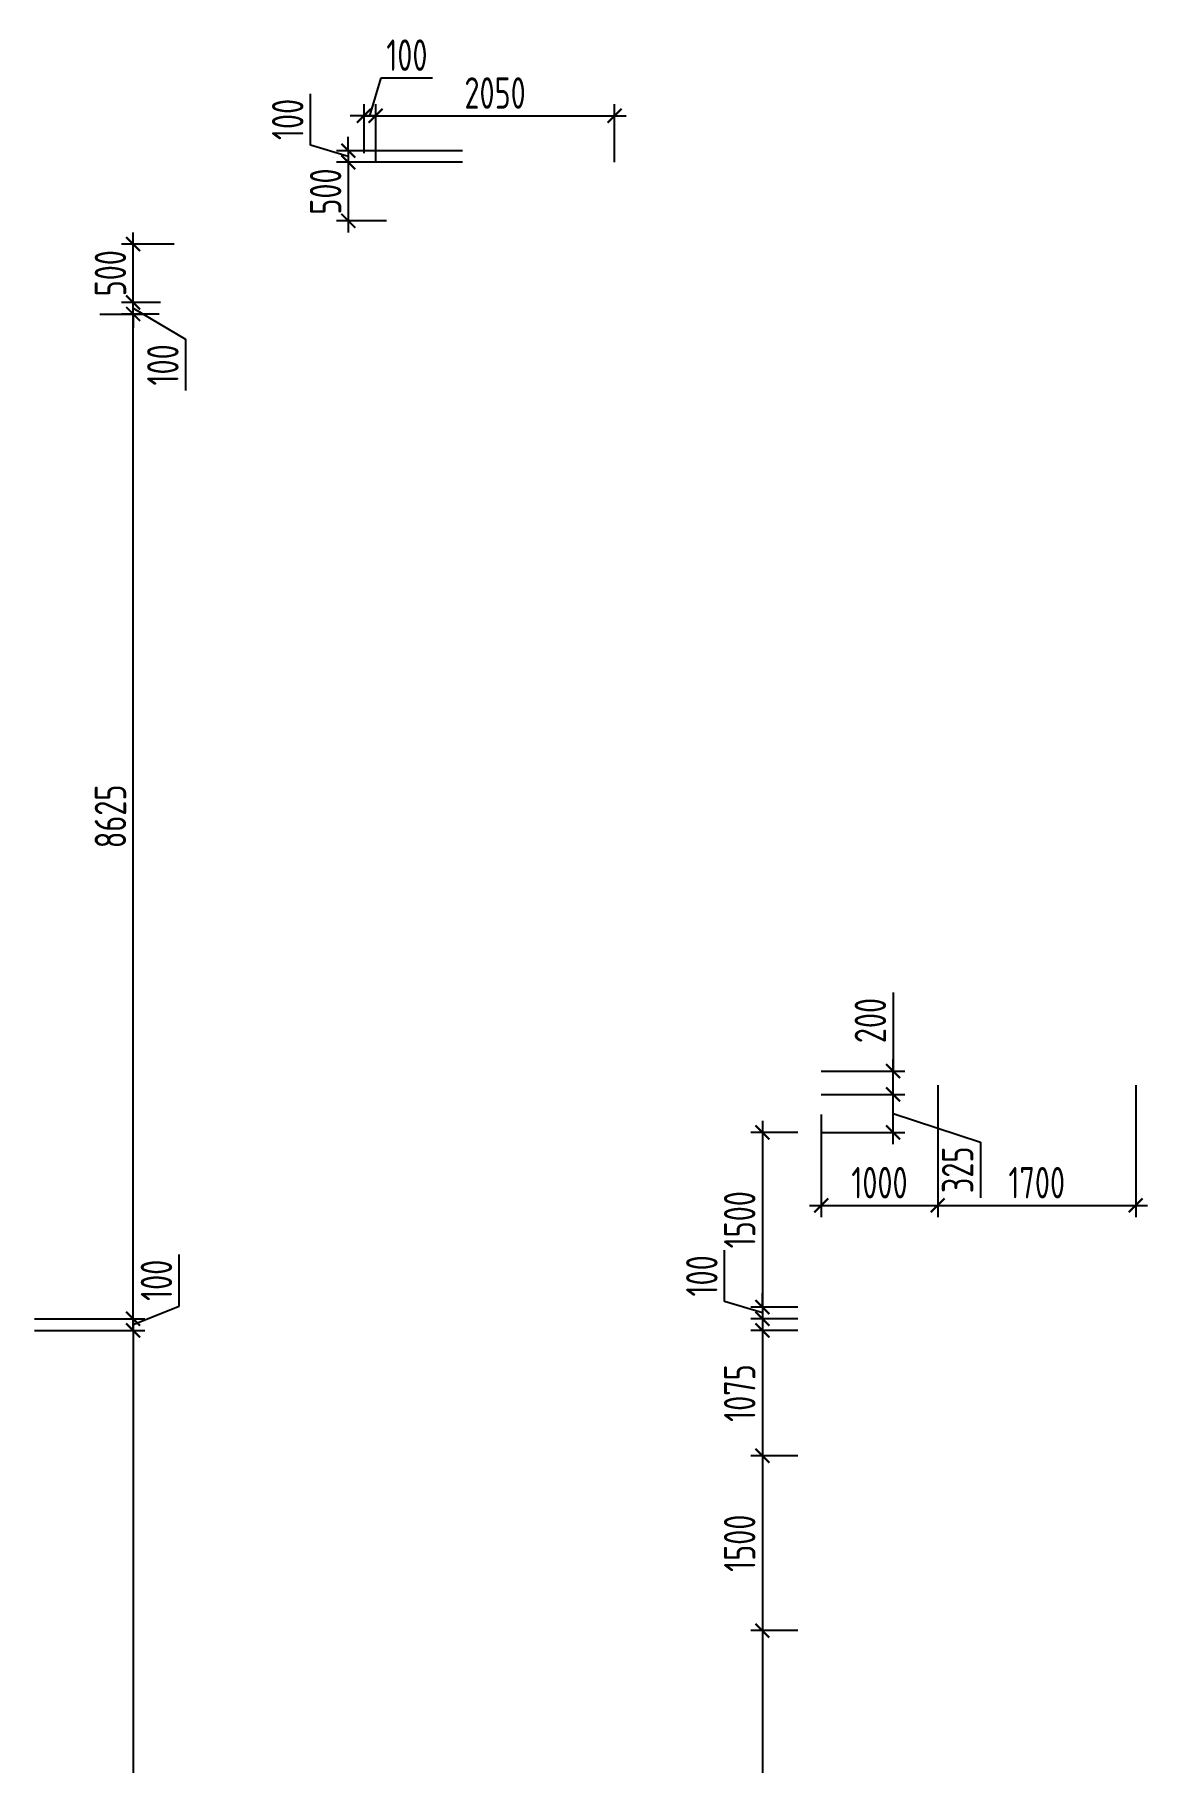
# Model space of a CAD drawing. Header units: millimetres. Extents: x -350007 to 536090, y -888 to 198380.
# Drawn here: x 64344 to 73897, y 69452 to 84285 of the extents above; entities that cross this region are included whole.
import ezdxf

# ---------------------------------------------------------------- set-up
doc = ezdxf.new("R2010")
doc.units = ezdxf.units.MM
doc.layers.add('АР_Размеры нов.', color=15, linetype='Continuous', lineweight=0)
doc.styles.add('ISOCPEUR', font='isocpeur.ttf', dxfattribs={"width": 0.7})
doc.dimstyles.new('R_100', dxfattribs={"dimtxt": 270, "dimasz": 120, "dimexe": 100, "dimexo": 0, "dimgap": 60, "dimtad": 1, "dimdec": 0, "dimrnd": 5, "dimzin": 0, "dimdsep": 46, "dimtxsty": 'ISOCPEUR', "dimblk": 'ARCHTICK', "dimcen": 0, "dimdle": 100, "dimclrd": 256, "dimclre": 256, "dimclrt": 256, "dimadec": 0, "dimazin": 0, "dimtfac": 2, "dimtdec": 0, "dimtofl": 0, "dimtmove": 1, "dimatfit": 3, "dimfxl": 1, "dimtvp": 3, "dimtolj": 1, "dimtzin": 0, "dimarcsym": 0})

# ---------------------------------------------------------------- blocks, each defined once
blk = doc.blocks.new('_ArchTick')
at = {"color": 0, "linetype": 'ByBlock', "const_width": 0.15}
blk.add_lwpolyline([(-0.5, -0.5), (0.5, 0.5)], dxfattribs=at)
blk = doc.blocks.new('*D2572')
at = {"layer": 'Defpoints', "color": 0, "ltscale": 100, "transparency": 16777216}
for p in [(72097, 75266), (73797, 75266), (73797, 74234)]:
    blk.add_point(p, dxfattribs=at)
at = {"layer": 'АР_Размеры нов.', "lineweight": -2, "ltscale": 100, "transparency": 16777216}
for p, q in [((72097, 75266), (72097, 74134)), ((73797, 75266), (73797, 74134)), ((71997, 74234), (73897, 74234))]:
    blk.add_line(p, q, dxfattribs=at)
at = {"layer": 'АР_Размеры нов.', "lineweight": -2, "ltscale": 100, "transparency": 16777216, "xscale": 120, "yscale": 120, "zscale": 120, "rotation": 180}
blk.add_blockref('_ArchTick', (72097, 74234), dxfattribs=at)
at = {"layer": 'АР_Размеры нов.', "lineweight": -2, "ltscale": 100, "transparency": 16777216, "xscale": 120, "yscale": 120, "zscale": 120}
blk.add_blockref('_ArchTick', (73797, 74234), dxfattribs=at)
at = {"layer": 'АР_Размеры нов.', "ltscale": 100, "transparency": 16777216, "insert": (72947, 74429), "char_height": 270, "attachment_point": 5, "style": 'ISOCPEUR'}
blk.add_mtext('\\A1;1700', dxfattribs=at)
blk = doc.blocks.new('*D2612')
at = {"layer": 'Defpoints', "color": 0, "ltscale": 100, "transparency": 16777216}
for p in [(70897, 74861), (70592, 73361), (70897, 73361)]:
    blk.add_point(p, dxfattribs=at)
at = {"layer": 'АР_Размеры нов.', "lineweight": -2, "ltscale": 100, "transparency": 16777216}
for p, q in [((70592, 74961), (70592, 73261)), ((70897, 74861), (70492, 74861)), ((70897, 73361), (70492, 73361))]:
    blk.add_line(p, q, dxfattribs=at)
at = {"layer": 'АР_Размеры нов.', "lineweight": -2, "ltscale": 100, "transparency": 16777216, "xscale": 120, "yscale": 120, "zscale": 120}
for p, rotation in [((70592, 74861), 90), ((70592, 73361), 270)]:
    blk.add_blockref('_ArchTick', p, dxfattribs=dict(at, rotation=rotation))
at = {"layer": 'АР_Размеры нов.', "ltscale": 100, "transparency": 16777216, "insert": (70397, 74111), "char_height": 270, "attachment_point": 5, "rotation": 90, "style": 'ISOCPEUR'}
blk.add_mtext('\\A1;1500', dxfattribs=at)
blk = doc.blocks.new('*D2704')
at = {"layer": 'Defpoints', "color": 0, "ltscale": 100, "transparency": 16777216}
for p in [(72097, 75266), (71097, 75014), (72097, 74234)]:
    blk.add_point(p, dxfattribs=at)
at = {"layer": 'АР_Размеры нов.', "lineweight": -2, "ltscale": 100, "transparency": 16777216}
for p, q in [((72097, 75266), (72097, 74134)), ((71097, 75014), (71097, 74134)), ((70997, 74234), (72197, 74234))]:
    blk.add_line(p, q, dxfattribs=at)
at = {"layer": 'АР_Размеры нов.', "lineweight": -2, "ltscale": 100, "transparency": 16777216, "xscale": 120, "yscale": 120, "zscale": 120, "rotation": 180}
blk.add_blockref('_ArchTick', (71097, 74234), dxfattribs=at)
at = {"layer": 'АР_Размеры нов.', "lineweight": -2, "ltscale": 100, "transparency": 16777216, "xscale": 120, "yscale": 120, "zscale": 120}
blk.add_blockref('_ArchTick', (72097, 74234), dxfattribs=at)
at = {"layer": 'АР_Размеры нов.', "ltscale": 100, "transparency": 16777216, "insert": (71597, 74429), "char_height": 270, "attachment_point": 5, "style": 'ISOCPEUR'}
blk.add_mtext('\\A1;1000', dxfattribs=at)
blk = doc.blocks.new('*D2286')
at = {"layer": 'Defpoints', "color": 0, "ltscale": 500, "transparency": 16777216}
for p in [(69322, 83588), (67272, 83188), (69322, 83188)]:
    blk.add_point(p, dxfattribs=at)
at = {"layer": 'АР_Размеры нов.', "lineweight": -2, "ltscale": 500, "transparency": 16777216}
for p, q in [((67272, 83188), (67272, 83688)), ((69322, 83188), (69322, 83688)), ((67172, 83588), (69422, 83588))]:
    blk.add_line(p, q, dxfattribs=at)
at = {"layer": 'АР_Размеры нов.', "lineweight": -2, "ltscale": 500, "transparency": 16777216, "xscale": 120, "yscale": 120, "zscale": 120, "rotation": 180}
blk.add_blockref('_ArchTick', (67272, 83588), dxfattribs=at)
at = {"layer": 'АР_Размеры нов.', "lineweight": -2, "ltscale": 500, "transparency": 16777216, "xscale": 120, "yscale": 120, "zscale": 120}
blk.add_blockref('_ArchTick', (69322, 83588), dxfattribs=at)
at = {"layer": 'АР_Размеры нов.', "lineweight": 13, "ltscale": 500, "transparency": 16777216, "insert": (68297, 83783), "char_height": 270, "attachment_point": 5, "style": 'ISOCPEUR'}
blk.add_mtext('\\A1;2050', dxfattribs=at)
blk = doc.blocks.new('*D2287')
at = {"layer": 'Defpoints', "color": 0, "ltscale": 500, "transparency": 16777216}
for p in [(67172, 83588), (67172, 83268), (67272, 83188)]:
    blk.add_point(p, dxfattribs=at)
at = {"layer": 'АР_Размеры нов.', "lineweight": -2, "ltscale": 500, "transparency": 16777216}
for p, q in [((67222, 83588), (67320, 83913)), ((67320, 83913), (67761, 83913)), ((67172, 83268), (67172, 83688)), ((67272, 83188), (67272, 83688)), ((67172, 83588), (67052, 83588)), ((67272, 83588), (67172, 83588)), ((67272, 83588), (67392, 83588))]:
    blk.add_line(p, q, dxfattribs=at)
at = {"layer": 'АР_Размеры нов.', "lineweight": -2, "ltscale": 500, "transparency": 16777216, "xscale": 120, "yscale": 120, "zscale": 120}
blk.add_blockref('_ArchTick', (67172, 83588), dxfattribs=at)
at = {"layer": 'АР_Размеры нов.', "lineweight": -2, "ltscale": 500, "transparency": 16777216, "xscale": 120, "yscale": 120, "zscale": 120, "rotation": 180}
blk.add_blockref('_ArchTick', (67272, 83588), dxfattribs=at)
at = {"layer": 'АР_Размеры нов.', "lineweight": 13, "ltscale": 500, "transparency": 16777216, "insert": (67540, 84108), "char_height": 270, "attachment_point": 5, "style": 'ISOCPEUR'}
blk.add_mtext('\\A1;100', dxfattribs=at)
blk = doc.blocks.new('*D2288')
at = {"layer": 'Defpoints', "color": 0, "ltscale": 500, "transparency": 16777216}
for p in [(67366, 83188), (67037, 82686), (67366, 82686)]:
    blk.add_point(p, dxfattribs=at)
at = {"layer": 'АР_Размеры нов.', "lineweight": -2, "ltscale": 500, "transparency": 16777216}
for p, q in [((67037, 83288), (67037, 82586)), ((67366, 83188), (66937, 83188)), ((67366, 82686), (66937, 82686))]:
    blk.add_line(p, q, dxfattribs=at)
at = {"layer": 'АР_Размеры нов.', "lineweight": -2, "ltscale": 500, "transparency": 16777216, "xscale": 120, "yscale": 120, "zscale": 120}
for p, rotation in [((67037, 83188), 90), ((67037, 82686), 270)]:
    blk.add_blockref('_ArchTick', p, dxfattribs=dict(at, rotation=rotation))
at = {"layer": 'АР_Размеры нов.', "lineweight": 13, "ltscale": 500, "transparency": 16777216, "insert": (66842, 82937), "char_height": 270, "attachment_point": 5, "rotation": 90, "style": 'ISOCPEUR'}
blk.add_mtext('\\A1;500', dxfattribs=at)
blk = doc.blocks.new('*D2289')
at = {"layer": 'Defpoints', "color": 0, "ltscale": 500, "transparency": 16777216}
for p in [(68017, 83288), (67037, 83188), (68017, 83188)]:
    blk.add_point(p, dxfattribs=at)
at = {"layer": 'АР_Размеры нов.', "lineweight": -2, "ltscale": 500, "transparency": 16777216}
for p, q in [((66712, 83336), (66712, 83777)), ((67037, 83288), (67037, 83408)), ((67037, 83238), (66712, 83336)), ((68017, 83288), (66937, 83288)), ((67037, 83288), (67037, 83188)), ((68017, 83188), (66937, 83188)), ((67037, 83188), (67037, 83068))]:
    blk.add_line(p, q, dxfattribs=at)
at = {"layer": 'АР_Размеры нов.', "lineweight": -2, "ltscale": 500, "transparency": 16777216, "xscale": 120, "yscale": 120, "zscale": 120}
for p, rotation in [((67037, 83288), 270), ((67037, 83188), 90)]:
    blk.add_blockref('_ArchTick', p, dxfattribs=dict(at, rotation=rotation))
at = {"layer": 'АР_Размеры нов.', "lineweight": 13, "ltscale": 500, "transparency": 16777216, "insert": (66517, 83556), "char_height": 270, "attachment_point": 5, "rotation": 90, "style": 'ISOCPEUR'}
blk.add_mtext('\\A1;100', dxfattribs=at)
blk = doc.blocks.new('*D2293')
at = {"layer": 'Defpoints', "color": 0, "ltscale": 500, "transparency": 16777216}
for p in [(64903, 81886), (65190, 81886), (64344, 73261)]:
    blk.add_point(p, dxfattribs=at)
at = {"layer": 'АР_Размеры нов.', "lineweight": -2, "ltscale": 500, "transparency": 16777216}
for p, q in [((64903, 81886), (65290, 81886)), ((65190, 73161), (65190, 81986)), ((64344, 73261), (65290, 73261))]:
    blk.add_line(p, q, dxfattribs=at)
at = {"layer": 'АР_Размеры нов.', "lineweight": -2, "ltscale": 500, "transparency": 16777216, "xscale": 120, "yscale": 120, "zscale": 120}
for p, rotation in [((65190, 81886), 90), ((65190, 73261), 270)]:
    blk.add_blockref('_ArchTick', p, dxfattribs=dict(at, rotation=rotation))
at = {"layer": 'АР_Размеры нов.', "lineweight": 13, "ltscale": 500, "transparency": 16777216, "insert": (64995, 77573), "char_height": 270, "attachment_point": 5, "rotation": 90, "style": 'ISOCPEUR'}
blk.add_mtext('\\A1;8625', dxfattribs=at)
blk = doc.blocks.new('*D2294')
at = {"layer": 'Defpoints', "color": 0, "ltscale": 500, "transparency": 16777216}
for p in [(65190, 81986), (65413, 81886), (65426, 81986)]:
    blk.add_point(p, dxfattribs=at)
at = {"layer": 'АР_Размеры нов.', "lineweight": -2, "ltscale": 500, "transparency": 16777216}
for p, q in [((65190, 81986), (65190, 82106)), ((65426, 81986), (65090, 81986)), ((65413, 81886), (65090, 81886)), ((65190, 81886), (65190, 81986)), ((65190, 81936), (65640, 81669)), ((65190, 81886), (65190, 81766)), ((65640, 81669), (65640, 81228))]:
    blk.add_line(p, q, dxfattribs=at)
at = {"layer": 'АР_Размеры нов.', "lineweight": -2, "ltscale": 500, "transparency": 16777216, "xscale": 120, "yscale": 120, "zscale": 120}
for p, rotation in [((65190, 81986), 270), ((65190, 81886), 90)]:
    blk.add_blockref('_ArchTick', p, dxfattribs=dict(at, rotation=rotation))
at = {"layer": 'АР_Размеры нов.', "lineweight": 13, "ltscale": 500, "transparency": 16777216, "insert": (65445, 81449), "char_height": 270, "attachment_point": 5, "rotation": 90, "style": 'ISOCPEUR'}
blk.add_mtext('\\A1;100', dxfattribs=at)
blk = doc.blocks.new('*D2295')
at = {"layer": 'Defpoints', "color": 0, "ltscale": 500, "transparency": 16777216}
for p in [(65190, 82486), (65541, 82486), (65426, 81986)]:
    blk.add_point(p, dxfattribs=at)
at = {"layer": 'АР_Размеры нов.', "lineweight": -2, "ltscale": 500, "transparency": 16777216}
for p, q in [((65541, 82486), (65090, 82486)), ((65190, 81886), (65190, 82586)), ((65426, 81986), (65090, 81986))]:
    blk.add_line(p, q, dxfattribs=at)
at = {"layer": 'АР_Размеры нов.', "lineweight": -2, "ltscale": 500, "transparency": 16777216, "xscale": 120, "yscale": 120, "zscale": 120}
for p, rotation in [((65190, 82486), 90), ((65190, 81986), 270)]:
    blk.add_blockref('_ArchTick', p, dxfattribs=dict(at, rotation=rotation))
at = {"layer": 'АР_Размеры нов.', "lineweight": 13, "ltscale": 500, "transparency": 16777216, "insert": (64995, 82236), "char_height": 270, "attachment_point": 5, "rotation": 90, "style": 'ISOCPEUR'}
blk.add_mtext('\\A1;500', dxfattribs=at)
blk = doc.blocks.new('*D2076')
at = {"layer": 'Defpoints', "color": 0, "ltscale": 500, "transparency": 16777216}
for p in [(64344, 73261), (64344, 73161), (65190, 73161)]:
    blk.add_point(p, dxfattribs=at)
at = {"layer": 'АР_Размеры нов.', "lineweight": -2, "ltscale": 500, "transparency": 16777216}
for p, q in [((65585, 73370), (65585, 73812)), ((65190, 73261), (65190, 73381)), ((65190, 73211), (65585, 73370)), ((64344, 73261), (65290, 73261)), ((64344, 73161), (65290, 73161)), ((65190, 73261), (65190, 73161)), ((65190, 73161), (65190, 73041))]:
    blk.add_line(p, q, dxfattribs=at)
at = {"layer": 'АР_Размеры нов.', "lineweight": -2, "ltscale": 500, "transparency": 16777216, "xscale": 120, "yscale": 120, "zscale": 120}
for p, rotation in [((65190, 73261), 270), ((65190, 73161), 90)]:
    blk.add_blockref('_ArchTick', p, dxfattribs=dict(at, rotation=rotation))
at = {"layer": 'АР_Размеры нов.', "lineweight": 13, "ltscale": 500, "transparency": 16777216, "insert": (65390, 73591), "char_height": 270, "attachment_point": 5, "rotation": 90, "style": 'ISOCPEUR'}
blk.add_mtext('\\A1;100', dxfattribs=at)
blk = doc.blocks.new('*D2077')
at = {"layer": 'Defpoints', "color": 0, "ltscale": 500, "transparency": 16777216}
for p in [(64344, 73161), (65113, 64796), (65190, 64796)]:
    blk.add_point(p, dxfattribs=at)
at = {"layer": 'АР_Размеры нов.', "lineweight": -2, "ltscale": 500, "transparency": 16777216}
for p, q in [((64344, 73161), (65290, 73161)), ((65190, 73261), (65190, 64696)), ((65113, 64796), (65290, 64796))]:
    blk.add_line(p, q, dxfattribs=at)
at = {"layer": 'АР_Размеры нов.', "lineweight": -2, "ltscale": 500, "transparency": 16777216, "xscale": 120, "yscale": 120, "zscale": 120}
for p, rotation in [((65190, 73161), 90), ((65190, 64796), 270)]:
    blk.add_blockref('_ArchTick', p, dxfattribs=dict(at, rotation=rotation))
at = {"layer": 'АР_Размеры нов.', "lineweight": 13, "ltscale": 500, "transparency": 16777216, "insert": (64995, 68978), "char_height": 270, "attachment_point": 5, "rotation": 90, "style": 'ISOCPEUR'}
blk.add_mtext('\\A1;8365', dxfattribs=at)
blk = doc.blocks.new('*D2112')
at = {"layer": 'Defpoints', "color": 0, "ltscale": 500, "transparency": 16777216}
for p in [(70897, 73361), (70592, 73261), (70897, 73261)]:
    blk.add_point(p, dxfattribs=at)
at = {"layer": 'АР_Размеры нов.', "lineweight": -2, "ltscale": 500, "transparency": 16777216}
for p, q in [((70267, 73408), (70267, 73849)), ((70592, 73361), (70592, 73481)), ((70592, 73311), (70267, 73408)), ((70897, 73361), (70492, 73361)), ((70592, 73361), (70592, 73261)), ((70897, 73261), (70492, 73261)), ((70592, 73261), (70592, 73141))]:
    blk.add_line(p, q, dxfattribs=at)
at = {"layer": 'АР_Размеры нов.', "lineweight": -2, "ltscale": 500, "transparency": 16777216, "xscale": 120, "yscale": 120, "zscale": 120}
for p, rotation in [((70592, 73361), 270), ((70592, 73261), 90)]:
    blk.add_blockref('_ArchTick', p, dxfattribs=dict(at, rotation=rotation))
at = {"layer": 'АР_Размеры нов.', "lineweight": 13, "ltscale": 500, "transparency": 16777216, "insert": (70072, 73629), "char_height": 270, "attachment_point": 5, "rotation": 90, "style": 'ISOCPEUR'}
blk.add_mtext('\\A1;100', dxfattribs=at)
blk = doc.blocks.new('*D2113')
at = {"layer": 'Defpoints', "color": 0, "ltscale": 500, "transparency": 16777216}
for p in [(70897, 73161), (70592, 72084), (70897, 72084)]:
    blk.add_point(p, dxfattribs=at)
at = {"layer": 'АР_Размеры нов.', "lineweight": -2, "ltscale": 500, "transparency": 16777216}
for p, q in [((70897, 73161), (70492, 73161)), ((70592, 73261), (70592, 71984)), ((70897, 72084), (70492, 72084))]:
    blk.add_line(p, q, dxfattribs=at)
at = {"layer": 'АР_Размеры нов.', "lineweight": -2, "ltscale": 500, "transparency": 16777216, "xscale": 120, "yscale": 120, "zscale": 120}
for p, rotation in [((70592, 73161), 90), ((70592, 72084), 270)]:
    blk.add_blockref('_ArchTick', p, dxfattribs=dict(at, rotation=rotation))
at = {"layer": 'АР_Размеры нов.', "lineweight": 13, "ltscale": 500, "transparency": 16777216, "insert": (70397, 72623), "char_height": 270, "attachment_point": 5, "rotation": 90, "style": 'ISOCPEUR'}
blk.add_mtext('\\A1;1075', dxfattribs=at)
blk = doc.blocks.new('*D2114')
at = {"layer": 'Defpoints', "color": 0, "ltscale": 500, "transparency": 16777216}
for p in [(70897, 72084), (70592, 70584), (70897, 70584)]:
    blk.add_point(p, dxfattribs=at)
at = {"layer": 'АР_Размеры нов.', "lineweight": -2, "ltscale": 500, "transparency": 16777216}
for p, q in [((70592, 72184), (70592, 70484)), ((70897, 72084), (70492, 72084)), ((70897, 70584), (70492, 70584))]:
    blk.add_line(p, q, dxfattribs=at)
at = {"layer": 'АР_Размеры нов.', "lineweight": -2, "ltscale": 500, "transparency": 16777216, "xscale": 120, "yscale": 120, "zscale": 120}
for p, rotation in [((70592, 72084), 90), ((70592, 70584), 270)]:
    blk.add_blockref('_ArchTick', p, dxfattribs=dict(at, rotation=rotation))
at = {"layer": 'АР_Размеры нов.', "lineweight": 13, "ltscale": 500, "transparency": 16777216, "insert": (70397, 71334), "char_height": 270, "attachment_point": 5, "rotation": 90, "style": 'ISOCPEUR'}
blk.add_mtext('\\A1;1500', dxfattribs=at)
blk = doc.blocks.new('*D2155')
at = {"layer": 'Defpoints', "color": 0, "ltscale": 100, "transparency": 16777216}
for p in [(70897, 70584), (70592, 64796), (70897, 64796)]:
    blk.add_point(p, dxfattribs=at)
at = {"layer": 'АР_Размеры нов.', "lineweight": -2, "ltscale": 100, "transparency": 16777216}
for p, q in [((70592, 70684), (70592, 64696)), ((70897, 70584), (70492, 70584)), ((70897, 64796), (70492, 64796))]:
    blk.add_line(p, q, dxfattribs=at)
at = {"layer": 'АР_Размеры нов.', "lineweight": -2, "ltscale": 100, "transparency": 16777216, "xscale": 120, "yscale": 120, "zscale": 120}
for p, rotation in [((70592, 70584), 90), ((70592, 64796), 270)]:
    blk.add_blockref('_ArchTick', p, dxfattribs=dict(at, rotation=rotation))
at = {"layer": 'АР_Размеры нов.', "ltscale": 100, "transparency": 16777216, "insert": (70397, 67690), "char_height": 270, "attachment_point": 5, "rotation": 90, "style": 'ISOCPEUR'}
blk.add_mtext('\\A1;5790', dxfattribs=at)
blk = doc.blocks.new('*D4166')
at = {"layer": 'Defpoints', "color": 0, "transparency": 16777216}
for p in [(71097, 75186), (71714, 75186), (71097, 74861)]:
    blk.add_point(p, dxfattribs=at)
at = {"layer": 'АР_Размеры нов.', "lineweight": -2, "transparency": 16777216}
for p, q in [((71714, 74761), (71714, 75286)), ((71097, 75186), (71814, 75186)), ((71714, 75023), (72463, 74778)), ((71097, 74861), (71814, 74861)), ((72463, 74778), (72463, 74299))]:
    blk.add_line(p, q, dxfattribs=at)
at = {"layer": 'АР_Размеры нов.', "lineweight": -2, "transparency": 16777216, "xscale": 120, "yscale": 120, "zscale": 120}
for p, rotation in [((71714, 75186), 90), ((71714, 74861), 270)]:
    blk.add_blockref('_ArchTick', p, dxfattribs=dict(at, rotation=rotation))
at = {"layer": 'АР_Размеры нов.', "transparency": 16777216, "insert": (72268, 74539), "char_height": 270, "attachment_point": 5, "rotation": 90, "style": 'ISOCPEUR'}
blk.add_mtext('\\A1;325', dxfattribs=at)
blk = doc.blocks.new('*D4167')
at = {"layer": 'Defpoints', "color": 0, "transparency": 16777216}
for p in [(71097, 75386), (71714, 75386), (71097, 75186)]:
    blk.add_point(p, dxfattribs=at)
at = {"layer": 'АР_Размеры нов.', "lineweight": -2, "transparency": 16777216}
for p, q in [((71714, 76061), (71714, 75386)), ((71097, 75386), (71814, 75386)), ((71714, 75086), (71714, 75486)), ((71097, 75186), (71814, 75186))]:
    blk.add_line(p, q, dxfattribs=at)
at = {"layer": 'АР_Размеры нов.', "lineweight": -2, "transparency": 16777216, "xscale": 120, "yscale": 120, "zscale": 120}
for p, rotation in [((71714, 75386), 90), ((71714, 75186), 270)]:
    blk.add_blockref('_ArchTick', p, dxfattribs=dict(at, rotation=rotation))
at = {"layer": 'АР_Размеры нов.', "transparency": 16777216, "insert": (71519, 75821), "char_height": 270, "attachment_point": 5, "rotation": 90, "style": 'ISOCPEUR'}
blk.add_mtext('\\A1;200', dxfattribs=at)

msp = doc.modelspace()

# ---------------------------------------------------------------- dimensions: what is measured, and where the dimension line sits
at = {"layer": 'АР_Размеры нов.', "lineweight": 13, "ltscale": 500}
for base, p2, picture, middle in [((67172.3, 83587.6), (67172.3, 83268.1), '*D2287', (67379.8, 84107.6)), ((69322.3, 83587.6), (69322.3, 83188.1), '*D2286', (68297.3, 83782.6))]:
    dim = msp.add_linear_dim(base=base, p1=(67272.3, 83188.1), p2=p2, dimstyle='R_100', override={"dimpost": '\\X'}, dxfattribs=at)
    dim.commit()
    dim.dimension.update_dxf_attribs({"geometry": picture, "text_midpoint": middle})
for base, p1, p2, override, picture, middle in [((67037.3, 83188.1), (68017.3, 83288.1), (68017.3, 83188.1), {"dimpost": '\\X'}, '*D2289', (66517.3, 83395.6)), ((67037.3, 82685.7), (67366.2, 83188.1), (67366.2, 82685.7), {"dimpost": '\\X'}, '*D2288', (66842.3, 82936.9)), ((65190.4, 82485.7), (65426.1, 81986.1), (65541.1, 82485.7), {"dimpost": '\\X'}, '*D2295', (64995.4, 82235.9)), ((65190.4, 81886.1), (64343.5, 73260.7), (64902.8, 81886.1), {"dimpost": '\\X'}, '*D2293', (64995.4, 77573.4)), ((70591.8, 73260.7), (70897.5, 73360.7), (70897.5, 73260.7), {"dimpost": '\\X', "dimfxl": 2.5, "dimarcsym": 2}, '*D2112', (70071.8, 73468.2)), ((65190.4, 64795.7), (64343.5, 73160.7), (65112.5, 64795.7), {"dimpost": '\\X'}, '*D2077', (64995.4, 68978.2)), ((70591.8, 72084.4), (70897.5, 73160.7), (70897.5, 72084.4), {"dimpost": '\\X', "dimfxl": 2.5, "dimarcsym": 2}, '*D2113', (70396.8, 72622.5)), ((70591.8, 70584.4), (70897.5, 72084.4), (70897.5, 70584.4), {"dimpost": '\\X', "dimfxl": 2.5, "dimarcsym": 2}, '*D2114', (70396.8, 71334.4))]:
    dim = msp.add_linear_dim(base=base, p1=p1, p2=p2, angle=90, dimstyle='R_100', override=override, dxfattribs=at)
    dim.commit()
    dim.dimension.update_dxf_attribs({"geometry": picture, "text_midpoint": middle})
for base, p1, p2, picture, middle in [((65190.4, 81986.1), (65413.3, 81886.1), (65426.1, 81986.1), '*D2294', (65639.5, 81609.2)), ((65190.4, 73160.7), (64343.5, 73260.7), (64343.5, 73160.7), '*D2076', (65585, 73430.3))]:
    dim = msp.add_linear_dim(base=base, p1=p1, p2=p2, angle=90, dimstyle='R_100', override={"dimpost": '\\X'}, dxfattribs=at)
    dim.commit()
    dim.dimension.update_dxf_attribs({"geometry": picture, "text_midpoint": middle, "dimtype": 160})
at = {"layer": 'АР_Размеры нов.'}
for base, p1, p2, picture, middle in [((71714.3, 75385.7), (71097.5, 75185.7), (71097.5, 75385.7), '*D4167', (71634.7, 75821.3)), ((71714.3, 75185.7), (71097.5, 74860.7), (71097.5, 75185.7), '*D4166', (72463.1, 74718.4))]:
    dim = msp.add_linear_dim(base=base, p1=p1, p2=p2, angle=90, dimstyle='R_100', override={"dimpost": '\\X'}, dxfattribs=at)
    dim.commit()
    dim.dimension.update_dxf_attribs({"geometry": picture, "text_midpoint": middle, "dimtype": 160})
at = {"layer": 'АР_Размеры нов.', "ltscale": 100}
dim = msp.add_linear_dim(base=(72097.5, 74234.4), p1=(71097.5, 75013.8), p2=(72097.5, 75265.7), dimstyle='R_100', override={"dimpost": '\\X', "dimfxl": 2.5, "dimarcsym": 1}, dxfattribs=at)
dim.commit()
dim.dimension.update_dxf_attribs({"geometry": '*D2704', "text_midpoint": (71597.5, 74234.4), "dimtype": 160})
dim = msp.add_linear_dim(base=(73797.5, 74234.4), p1=(72097.5, 75265.7), p2=(73797.5, 75265.7), dimstyle='R_100', override={"dimpost": '\\X', "dimfxl": 2.5, "dimarcsym": 1}, dxfattribs=at)
dim.commit()
dim.dimension.update_dxf_attribs({"geometry": '*D2572', "text_midpoint": (72947.5, 74429.4)})
for base, p1, p2, picture, middle in [((70591.8, 73360.7), (70897.5, 74860.7), (70897.5, 73360.7), '*D2612', (70396.8, 74110.7)), ((70591.8, 64795.7), (70897.5, 70584.4), (70897.1, 64795.7), '*D2155', (70396.8, 67690))]:
    dim = msp.add_linear_dim(base=base, p1=p1, p2=p2, angle=90, dimstyle='R_100', override={"dimpost": '\\X', "dimfxl": 2.5, "dimarcsym": 2}, dxfattribs=at)
    dim.commit()
    dim.dimension.update_dxf_attribs({"geometry": picture, "text_midpoint": middle})

doc.saveas('drawing.dxf')
